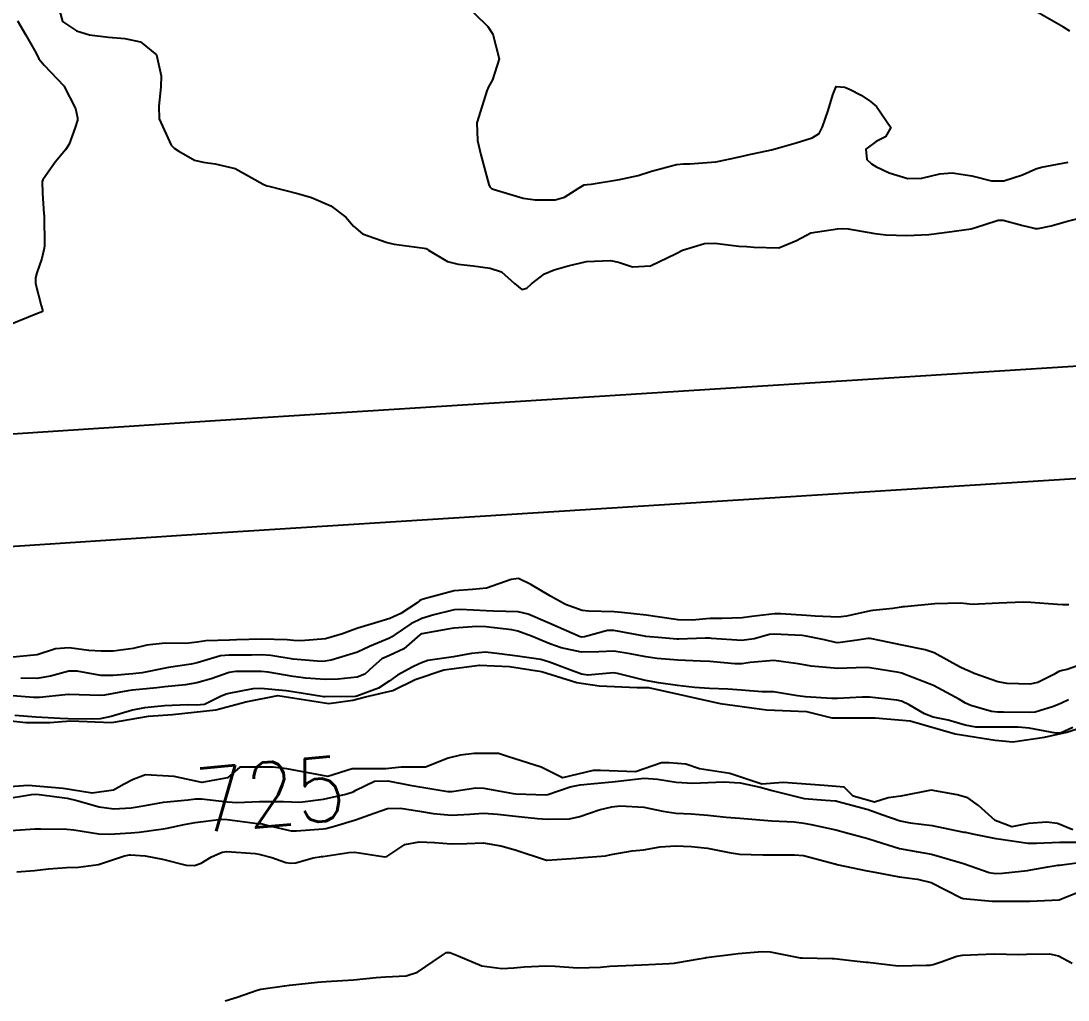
# Model space of a CAD drawing. Header units: metres. Extents: x 307586 to 320046, y 7427249 to 7434250.
# Drawn here: x 314920.5 to 314985.9, y 7432122.2 to 7432183.3 of the extents above; entities that cross this region are included whole.
import ezdxf
from ezdxf.enums import TextEntityAlignment as Align

# ---------------------------------------------------------------- set-up
doc = ezdxf.new("R2010")
doc.units = ezdxf.units.M
doc.header["$MEASUREMENT"] = 0
for name, color, linetype in [('Cotas', 45, 'Continuous'), ('Curvas de Nivel 1m', 11, 'Continuous'), ('Curvas de Nivel 5m', 15, 'Continuous'), ('Hidrografia', 140, 'Continuous'), ('Vias Primárias', 230, 'Continuous')]:
    doc.layers.add(name, color=color, linetype=linetype)
doc.styles.add('Style-STANDARD', font='STANDARD.shx')

msp = doc.modelspace()

# ---------------------------------------------------------------- linework, layer by layer
at = {"layer": 'Curvas de Nivel 1m', "flags": 128}
for points, elevation in [([(314922.804, 7432184.504), (314923.13, 7432183.279), (314924.004, 7432182.703), (314924.807, 7432182.456), (314925.999, 7432182.296), (314927.018, 7432182.215), (314927.995, 7432182.008), (314928.994, 7432181.21), (314929.281, 7432179.895), (314929.276, 7432179.207), (314929.148, 7432178.005), (314929.167, 7432177.208), (314929.917, 7432175.561), (314930.097, 7432175.378), (314930.402, 7432175.193), (314931.371, 7432174.641), (314931.906, 7432174.496), (314932.67, 7432174.398), (314933.903, 7432174.11), (314935.659, 7432173.132), (314935.891, 7432173.031), (314936.011, 7432173.008), (314937.885, 7432172.54), (314938.672, 7432172.301), (314939.873, 7432171.781), (314940.818, 7432171.066), (314941.301, 7432170.502), (314941.853, 7432170.027), (314943.397, 7432169.485), (314943.847, 7432169.399), (314945.715, 7432169.14), (314945.844, 7432169.113), (314945.909, 7432169.075), (314945.983, 7432169.008), (314947.16, 7432168.314), (314947.835, 7432168.143), (314948.775, 7432168.029), (314949.832, 7432167.889), (314950.535, 7432167.655), (314951.353, 7432166.937), (314951.817, 7432166.559), (314952.112, 7432166.634), (314952.414, 7432166.924), (314953.214, 7432167.531), (314953.832, 7432167.794), (314954.692, 7432168.043), (314955.837, 7432168.307), (314957.338, 7432168.367), (314957.837, 7432168.26), (314958.711, 7432167.974), (314959.835, 7432168.036), (314961.441, 7432168.816), (314961.845, 7432169.008), (314963.216, 7432169.429), (314963.85, 7432169.454), (314965.354, 7432169.268), (314965.848, 7432169.234), (314966.284, 7432169.2), (314967.847, 7432169.17), (314968.954, 7432169.626), (314969.857, 7432170.099), (314971.519, 7432170.354), (314971.86, 7432170.374), (314972.192, 7432170.354), (314973.857, 7432170.061), (314974.542, 7432169.977), (314975.856, 7432169.924), (314977.227, 7432170), (314977.858, 7432170.081), (314978.338, 7432170.135), (314979.86, 7432170.354), (314980.651, 7432170.592), (314981.556, 7432170.895), (314981.867, 7432170.881), (314983.096, 7432170.561), (314983.714, 7432170.404), (314983.861, 7432170.368), (314984.046, 7432170.363), (314984.863, 7432170.54), (314985.638, 7432170.76), (314985.867, 7432170.824), (314987.234, 7432171.148)], 728), ([(314948.029, 7432184.592), (314949.678, 7432182.963), (314950.006, 7432182.49), (314950.385, 7432180.954), (314949.97, 7432179.647), (314949.72, 7432179.207), (314949.629, 7432178.963), (314949.221, 7432177.697), (314949.006, 7432176.969), (314949.04, 7432175.855), (314949.245, 7432174.967), (314949.751, 7432173.104), (314949.82, 7432172.961), (314949.892, 7432172.89), (314950.021, 7432172.828), (314951.883, 7432172.252), (314952.643, 7432172.161), (314953.882, 7432172.158), (314954.467, 7432172.321), (314955.388, 7432172.895), (314955.691, 7432173.096), (314955.895, 7432173.117), (314956.141, 7432173.132), (314957.899, 7432173.43), (314959.079, 7432173.67), (314959.904, 7432173.952), (314961.457, 7432174.365), (314961.909, 7432174.399), (314962.304, 7432174.411), (314963.91, 7432174.535), (314964.133, 7432174.566), (314965.105, 7432174.778), (314965.758, 7432174.929), (314965.916, 7432174.965), (314967.388, 7432175.281), (314967.923, 7432175.417), (314968.944, 7432175.714), (314969.933, 7432176.031), (314970.363, 7432176.29), (314970.589, 7432176.714), (314970.94, 7432177.723), (314971.22, 7432178.707), (314971.438, 7432179.235), (314971.968, 7432179.186), (314972.314, 7432179.042), (314972.996, 7432178.684), (314973.567, 7432178.284), (314973.956, 7432177.975), (314974.845, 7432176.661), (314974.505, 7432176.093), (314973.93, 7432175.794), (314973.285, 7432175.317), (314973.347, 7432174.678), (314973.635, 7432174.397), (314973.909, 7432174.231), (314974.736, 7432173.83), (314975.901, 7432173.485), (314976.779, 7432173.514), (314977.904, 7432173.768), (314978.68, 7432173.838), (314979.903, 7432173.643), (314981.137, 7432173.351), (314981.901, 7432173.346), (314983.066, 7432173.724), (314983.908, 7432174.089), (314984.254, 7432174.202), (314985.913, 7432174.498)], 727), ([(314986.014, 7432182.685), (314985.62, 7432182.93), (314984.026, 7432183.848)], 727), ([(314920.315, 7432183.315), (314920.827, 7432182.481), (314921.479, 7432181.298), (314921.648, 7432180.963), (314921.976, 7432180.569), (314923.203, 7432179.278), (314923.942, 7432177.858), (314924.072, 7432177.269), (314924.066, 7432177.135), (314923.927, 7432176.678), (314923.553, 7432175.637), (314923.326, 7432175.276), (314922.68, 7432174.508), (314921.894, 7432173.398), (314921.859, 7432173.291), (314921.882, 7432172.568), (314921.97, 7432171.289), (314921.974, 7432171.177), (314922.01, 7432169.288), (314921.993, 7432169.136), (314921.831, 7432168.489), (314921.521, 7432167.591), (314921.441, 7432167.296), (314921.449, 7432166.935), (314921.796, 7432165.564), (314921.875, 7432165.289), (314921.89, 7432165.191), (314921.791, 7432165.14), (314921.564, 7432165.067), (314919.783, 7432164.327)], 729), ([(314985.95, 7432146.888), (314985.586, 7432146.88), (314985.222, 7432146.898), (314983.588, 7432147.023), (314983.103, 7432147.04), (314981.587, 7432146.996), (314979.901, 7432146.91), (314979.586, 7432146.936), (314979.201, 7432146.99), (314977.586, 7432146.95), (314975.692, 7432146.757), (314975.584, 7432146.748), (314975.493, 7432146.741), (314974.976, 7432146.656), (314973.716, 7432146.533), (314973.581, 7432146.512), (314972.078, 7432146.183), (314971.574, 7432146.123), (314970.114, 7432146.172), (314969.575, 7432146.22), (314967.988, 7432146.325), (314967.577, 7432146.32), (314966.174, 7432146.161), (314965.572, 7432146.075), (314964.325, 7432146.029), (314963.571, 7432146.023), (314962.438, 7432145.933), (314961.57, 7432145.943), (314960.27, 7432146.132), (314959.574, 7432146.229), (314958.026, 7432146.406), (314957.577, 7432146.454), (314955.963, 7432146.498), (314955.578, 7432146.533), (314954.535, 7432146.9), (314953.588, 7432147.415), (314952.36, 7432148.158), (314951.599, 7432148.523), (314951.135, 7432148.473), (314949.593, 7432147.933), (314948.723, 7432147.837), (314947.591, 7432147.764), (314945.871, 7432147.291), (314945.585, 7432147.218), (314945.444, 7432147.152), (314945.275, 7432147.013), (314944.252, 7432146.344), (314943.568, 7432146.024), (314942.81, 7432145.792), (314941.559, 7432145.425), (314941.282, 7432145.329), (314940.618, 7432145.064), (314939.55, 7432144.768), (314938.005, 7432144.639), (314937.549, 7432144.667), (314937.15, 7432144.707), (314935.549, 7432144.747), (314933.998, 7432144.696), (314933.548, 7432144.687), (314932.078, 7432144.634), (314931.547, 7432144.558), (314930.83, 7432144.465), (314929.546, 7432144.481), (314928.388, 7432144.368), (314927.542, 7432144.16), (314926.293, 7432143.991), (314925.54, 7432143.985), (314924.771, 7432144.027), (314923.542, 7432144.208), (314922.686, 7432144.134), (314921.538, 7432143.772), (314919.825, 7432143.605)], 728), ([(314987.542, 7432143.441), (314985.856, 7432142.845), (314985.535, 7432142.775), (314985.342, 7432142.725), (314985.029, 7432142.535), (314984.026, 7432142.044), (314983.524, 7432141.937), (314982.118, 7432141.97), (314981.525, 7432142.07), (314980.044, 7432142.592), (314979.705, 7432142.767), (314979.535, 7432142.833), (314979.137, 7432143.004), (314977.546, 7432143.886), (314976.999, 7432144.08), (314975.55, 7432144.356), (314974.154, 7432144.664), (314973.555, 7432144.785), (314973.44, 7432144.786), (314972.739, 7432144.678), (314971.714, 7432144.525), (314971.551, 7432144.515), (314971.395, 7432144.536), (314970.71, 7432144.703), (314969.556, 7432144.936), (314969.314, 7432144.965), (314967.558, 7432145.059), (314967.272, 7432145.03), (314966.304, 7432144.759), (314965.552, 7432144.652), (314963.65, 7432144.789), (314963.553, 7432144.801), (314963.261, 7432144.793), (314961.62, 7432144.741), (314961.552, 7432144.744), (314961.489, 7432144.748), (314960.572, 7432144.825), (314959.554, 7432144.905), (314959.475, 7432144.92), (314957.559, 7432145.274), (314957.15, 7432145.275), (314955.711, 7432144.888), (314955.553, 7432144.868), (314955.442, 7432144.891), (314953.565, 7432145.715), (314952.201, 7432146.296), (314951.576, 7432146.448), (314950.031, 7432146.498), (314949.576, 7432146.514), (314947.954, 7432146.599), (314947.577, 7432146.562), (314946.321, 7432146.25), (314945.568, 7432146.026), (314944.885, 7432145.695), (314943.906, 7432145.026), (314943.7, 7432144.88), (314943.551, 7432144.812), (314942.298, 7432144.29), (314941.542, 7432143.923), (314939.901, 7432143.439), (314939.536, 7432143.369), (314939.274, 7432143.344), (314937.537, 7432143.495), (314936.13, 7432143.712), (314935.539, 7432143.755), (314934.928, 7432143.747), (314933.539, 7432143.747), (314933.003, 7432143.69), (314931.534, 7432143.268), (314931.154, 7432143.176), (314929.747, 7432142.979), (314929.529, 7432142.938), (314928.098, 7432142.641), (314927.523, 7432142.571), (314926.287, 7432142.473), (314925.521, 7432142.48), (314924.052, 7432142.738), (314923.525, 7432142.735), (314922.38, 7432142.422), (314921.518, 7432142.294), (314920.519, 7432142.304)], 727), ([(314985.936, 7432140.95), (314985.506, 7432140.747), (314985.357, 7432140.679), (314985.007, 7432140.535), (314983.858, 7432140.188), (314983.499, 7432140.169), (314981.873, 7432140.192), (314981.499, 7432140.184), (314981.141, 7432140.217), (314979.848, 7432140.595), (314979.505, 7432140.752), (314979.143, 7432140.969), (314977.521, 7432141.841), (314975.585, 7432142.596), (314975.532, 7432142.61), (314975.35, 7432142.652), (314973.536, 7432142.953), (314973.246, 7432142.963), (314971.535, 7432142.907), (314969.875, 7432143.054), (314969.537, 7432143.108), (314969.055, 7432143.207), (314967.54, 7432143.41), (314966.066, 7432143.29), (314965.537, 7432143.21), (314965.101, 7432143.21), (314963.538, 7432143.341), (314962.97, 7432143.365), (314961.539, 7432143.433), (314960.255, 7432143.544), (314959.541, 7432143.635), (314958.568, 7432143.825), (314957.544, 7432143.983), (314956.625, 7432143.955), (314955.543, 7432143.926), (314954.255, 7432144.194), (314953.548, 7432144.444), (314952.404, 7432144.921), (314951.558, 7432145.242), (314951.175, 7432145.319), (314949.561, 7432145.508), (314948.99, 7432145.537), (314947.56, 7432145.425), (314947.178, 7432145.367), (314945.554, 7432145.08), (314945.504, 7432145.06), (314945.443, 7432145.011), (314944.433, 7432144.132), (314943.54, 7432143.731), (314943.058, 7432143.515), (314942.527, 7432143.04), (314942.014, 7432142.557), (314941.523, 7432142.367), (314940.342, 7432142.247), (314939.52, 7432142.229), (314938.315, 7432142.298), (314937.523, 7432142.406), (314935.969, 7432142.681), (314935.527, 7432142.724), (314933.945, 7432142.727), (314933.525, 7432142.653), (314932.407, 7432142.274), (314931.516, 7432142.014), (314930.799, 7432141.895), (314929.511, 7432141.763), (314929.013, 7432141.702), (314927.508, 7432141.559), (314927.211, 7432141.521), (314925.746, 7432141.246), (314925.503, 7432141.221), (314924.17, 7432141.263), (314923.503, 7432141.295), (314923.48, 7432141.294), (314923.305, 7432141.272), (314921.692, 7432141.097), (314921.501, 7432141.096), (314921.318, 7432141.11), (314919.502, 7432141.254)], 726), ([(314919.91, 7432132.808), (314921.407, 7432132.907), (314921.78, 7432132.914), (314923.407, 7432132.892), (314923.827, 7432132.845), (314925.403, 7432132.591), (314926.065, 7432132.578), (314927.405, 7432132.66), (314927.921, 7432132.699), (314929.408, 7432132.895), (314929.667, 7432132.938), (314930.725, 7432133.18), (314931.414, 7432133.31), (314933.065, 7432133.505), (314933.416, 7432133.492), (314935.302, 7432133.243), (314935.414, 7432133.239), (314935.517, 7432133.232), (314935.98, 7432133.121), (314937.408, 7432132.79), (314937.733, 7432132.772), (314939.41, 7432132.895), (314939.566, 7432132.922), (314940.108, 7432133.07), (314941.417, 7432133.458), (314942.582, 7432133.878), (314943.424, 7432134.164), (314944.242, 7432134.204), (314945.423, 7432134.004), (314946.281, 7432133.857), (314947.421, 7432133.767), (314948.56, 7432133.83), (314949.422, 7432133.879), (314950.288, 7432133.813), (314951.42, 7432133.686), (314952.786, 7432133.55), (314953.419, 7432133.503), (314954.786, 7432133.53), (314955.421, 7432133.673), (314956.645, 7432134.092), (314957.427, 7432134.285), (314957.94, 7432134.342), (314959.427, 7432134.257), (314960.602, 7432134), (314961.424, 7432133.884), (314962.376, 7432133.847), (314963.423, 7432133.755), (314964.57, 7432133.63), (314965.421, 7432133.568), (314966.16, 7432133.498), (314967.42, 7432133.413), (314968.808, 7432133.337), (314969.418, 7432133.254), (314969.878, 7432133.174), (314971.414, 7432132.833), (314972.013, 7432132.684), (314973.408, 7432132.309), (314973.934, 7432132.136), (314975.398, 7432131.677), (314976.553, 7432131.475), (314977.394, 7432131.334), (314979.178, 7432130.81), (314979.385, 7432130.745), (314979.8, 7432130.594), (314980.977, 7432130.175), (314981.378, 7432130.114), (314981.815, 7432130.13), (314983.381, 7432130.313), (314983.587, 7432130.341), (314984.65, 7432130.537), (314985.277, 7432130.638), (314985.385, 7432130.645), (314985.516, 7432130.659), (314987.397, 7432130.903)], 726), ([(314920.28, 7432130.214), (314921.373, 7432130.306), (314922.252, 7432130.404), (314923.375, 7432130.495), (314924.133, 7432130.505), (314925.377, 7432130.67), (314927.007, 7432131.226), (314927.321, 7432131.284), (314927.384, 7432131.288), (314928.3, 7432131.211), (314929.381, 7432131.014), (314930.842, 7432130.642), (314931.377, 7432130.616), (314931.783, 7432130.762), (314932.429, 7432131.16), (314933.096, 7432131.445), (314933.388, 7432131.484), (314935.15, 7432131.369), (314935.386, 7432131.331), (314936.205, 7432131.118), (314937.081, 7432130.805), (314937.379, 7432130.753), (314937.693, 7432130.784), (314938.773, 7432131.086), (314939.292, 7432131.173), (314939.385, 7432131.187), (314941.013, 7432131.432), (314941.389, 7432131.441), (314943.259, 7432131.157), (314943.385, 7432131.177), (314944.493, 7432131.922), (314945.399, 7432132.099), (314946.346, 7432132.048), (314947.398, 7432131.965), (314948.369, 7432131.999), (314949.399, 7432132.026), (314950.492, 7432131.848), (314951.393, 7432131.603), (314953.338, 7432130.956), (314953.384, 7432130.953), (314955.193, 7432131.084), (314955.386, 7432131.089), (314957.03, 7432131.223), (314957.39, 7432131.307), (314958.699, 7432131.542), (314959.394, 7432131.603), (314960.445, 7432131.776), (314961.398, 7432131.836), (314962.395, 7432131.803), (314963.397, 7432131.707), (314964.748, 7432131.421), (314965.391, 7432131.316), (314966.861, 7432131.277), (314967.391, 7432131.28), (314968.825, 7432131.292), (314969.391, 7432131.231), (314971.355, 7432130.719), (314971.383, 7432130.713), (314971.483, 7432130.689), (314973.379, 7432130.291), (314973.838, 7432130.206), (314975.376, 7432129.916), (314976.508, 7432129.767), (314977.372, 7432129.547), (314979.24, 7432128.601), (314979.362, 7432128.55), (314981.176, 7432128.388), (314981.361, 7432128.386), (314981.538, 7432128.391), (314983.361, 7432128.384), (314983.521, 7432128.389), (314985.362, 7432128.48), (314985.505, 7432128.528), (314987.375, 7432129.293)], 727), ([(314933.278, 7432122.181), (314934.025, 7432122.4), (314935.289, 7432122.839), (314935.521, 7432122.895), (314936.998, 7432123.104), (314937.293, 7432123.144), (314939.043, 7432123.335), (314939.296, 7432123.359), (314939.596, 7432123.375), (314941.297, 7432123.474), (314942.709, 7432123.626), (314943.299, 7432123.667), (314944.592, 7432123.725), (314945.302, 7432123.951), (314946.8, 7432124.988), (314947.103, 7432125.196), (314947.316, 7432125.197), (314947.842, 7432124.975), (314949.307, 7432124.36), (314950.56, 7432124.196), (314951.306, 7432124.224), (314951.945, 7432124.285), (314953.307, 7432124.365), (314953.879, 7432124.333), (314955.306, 7432124.233), (314956.719, 7432124.281), (314957.308, 7432124.33), (314957.805, 7432124.357), (314959.309, 7432124.417), (314961.002, 7432124.507), (314961.31, 7432124.531), (314961.552, 7432124.566), (314962.875, 7432124.794), (314963.244, 7432124.861), (314963.314, 7432124.87), (314965.001, 7432125.089), (314965.318, 7432125.118), (314966.817, 7432125.251), (314967.32, 7432125.23), (314969.176, 7432124.86), (314969.315, 7432124.845), (314971.189, 7432124.818), (314971.315, 7432124.809), (314972.563, 7432124.678), (314973.312, 7432124.594), (314973.401, 7432124.58), (314975.31, 7432124.36), (314977.075, 7432124.388), (314977.311, 7432124.404), (314977.497, 7432124.432), (314977.993, 7432124.613), (314978.968, 7432124.954), (314979.319, 7432125.017), (314980.808, 7432125.091), (314981.321, 7432125.099), (314982.808, 7432125.068), (314983.321, 7432125.075), (314984.743, 7432125.114), (314985.32, 7432124.984), (314986.172, 7432124.517)], 728)]:
    msp.add_lwpolyline(points, dxfattribs=dict(at, elevation=elevation))
at = {"layer": 'Curvas de Nivel 5m', "elevation": 725, "flags": 128}
for points in [[(314986.2, 7432139.226), (314985.487, 7432138.89), (314985.15, 7432138.869), (314983.489, 7432139.177), (314982.798, 7432139.249), (314981.49, 7432139.245), (314980.15, 7432139.251), (314979.491, 7432139.368), (314978.419, 7432139.686), (314977.495, 7432139.874), (314976.953, 7432140.084), (314975.989, 7432140.643), (314975.506, 7432140.863), (314975.224, 7432140.936), (314973.51, 7432141.128), (314973.055, 7432141.13), (314971.508, 7432141.033), (314971.173, 7432141.03), (314969.509, 7432141.138), (314969.021, 7432141.214), (314967.514, 7432141.448), (314966.8, 7432141.464), (314965.515, 7432141.548), (314964.675, 7432141.619), (314963.516, 7432141.663), (314962.592, 7432141.724), (314961.519, 7432141.857), (314960.339, 7432142.009), (314959.523, 7432142.153), (314957.788, 7432142.599), (314957.529, 7432142.63), (314955.919, 7432142.492), (314955.528, 7432142.551), (314954.634, 7432142.899), (314953.537, 7432143.311), (314952.987, 7432143.467), (314951.54, 7432143.671), (314950.413, 7432143.818), (314949.543, 7432143.926), (314948.656, 7432143.855), (314947.539, 7432143.63), (314945.942, 7432143.409), (314945.536, 7432143.273), (314945.356, 7432143.19), (314945.003, 7432143.015), (314944.054, 7432142.495), (314943.519, 7432142.111), (314942.866, 7432141.683), (314941.505, 7432141.176), (314941.394, 7432141.162), (314939.504, 7432141.137), (314939.446, 7432141.138), (314937.508, 7432141.462), (314937.094, 7432141.521), (314935.511, 7432141.658), (314935.006, 7432141.639), (314933.506, 7432141.348), (314933.35, 7432141.307), (314932.991, 7432141.155), (314932.005, 7432140.658), (314931.497, 7432140.613), (314930.963, 7432140.644), (314929.497, 7432140.578), (314928.254, 7432140.454), (314927.494, 7432140.308), (314926.167, 7432139.917), (314925.488, 7432139.766), (314924.998, 7432139.745), (314923.488, 7432139.779), (314922.974, 7432139.789), (314921.489, 7432139.876), (314920.151, 7432139.971)], [(314919.427, 7432134.758), (314921.183, 7432135.046), (314921.431, 7432135.065), (314921.664, 7432135.054), (314923.428, 7432134.809), (314924.026, 7432134.665), (314925.423, 7432134.268), (314926.336, 7432134.15), (314927.423, 7432134.21), (314928.28, 7432134.356), (314929.427, 7432134.561), (314930.973, 7432134.721), (314931.429, 7432134.773), (314931.814, 7432134.781), (314933.427, 7432134.582), (314934.023, 7432134.548), (314935.428, 7432134.616), (314936.937, 7432134.616), (314937.428, 7432134.582), (314937.945, 7432134.577), (314939.43, 7432134.75), (314940.825, 7432135.059), (314941.273, 7432135.215), (314941.437, 7432135.313), (314942.599, 7432135.885), (314943.446, 7432135.896), (314944.818, 7432135.64), (314945.441, 7432135.532), (314947.182, 7432135.239), (314947.437, 7432135.234), (314948.939, 7432135.466), (314949.44, 7432135.445), (314951.259, 7432135.109), (314951.435, 7432135.085), (314953.316, 7432135.029), (314953.435, 7432135.051), (314954.816, 7432135.523), (314955.444, 7432135.646), (314956.556, 7432135.763), (314957.448, 7432135.841), (314958.354, 7432135.946), (314959.451, 7432136.061), (314960.283, 7432135.995), (314961.448, 7432135.819), (314962.486, 7432135.761), (314963.448, 7432135.795), (314964.394, 7432135.836), (314965.448, 7432135.765), (314966.683, 7432135.512), (314967.441, 7432135.3), (314969.346, 7432134.809), (314969.434, 7432134.791), (314970.769, 7432134.7), (314971.399, 7432134.657), (314971.433, 7432134.653), (314971.482, 7432134.64), (314973.427, 7432134.107), (314974.294, 7432133.791), (314975.42, 7432133.399), (314976.064, 7432133.285), (314977.418, 7432133.106), (314979.292, 7432132.723), (314979.414, 7432132.705), (314979.512, 7432132.697), (314979.953, 7432132.592), (314981.409, 7432132.307), (314981.718, 7432132.257), (314983.405, 7432132.017), (314983.937, 7432132.013), (314985.406, 7432132.083), (314986.976, 7432132.076)]]:
    msp.add_lwpolyline(points, dxfattribs=at)
at = {"layer": 'Hidrografia'}
for points in [[(314918.944, 7432139.739), (314920.837, 7432139.54), (314922.331, 7432139.54), (314923.626, 7432139.639), (314926.217, 7432139.54), (314928.508, 7432139.938), (314930.003, 7432140.038), (314932.692, 7432140.336), (314934.585, 7432140.834), (314936.578, 7432141.232), (314939.766, 7432140.735), (314941.26, 7432140.934), (314942.057, 7432141.133), (314943.751, 7432141.531), (314945.146, 7432142.228), (314946.939, 7432142.826), (314949.156, 7432143.125), (314951.048, 7432143.025), (314953.041, 7432142.727), (314955.233, 7432142.03), (314956.627, 7432141.83), (314959.018, 7432141.731), (314959.716, 7432141.731), (314964.199, 7432140.735), (314967.088, 7432140.337), (314969.579, 7432140.237), (314971.173, 7432139.839), (314973.863, 7432139.839), (314976.054, 7432139.64), (314978.868, 7432138.834), (314981.359, 7432138.436), (314982.455, 7432138.336), (314984.447, 7432138.635), (314985.842, 7432138.934), (314986.739, 7432139.232)], [(314986.203, 7432132.849), (314985.253, 7432133.228), (314984.588, 7432133.323), (314983.448, 7432133.228), (314982.403, 7432133.038), (314981.358, 7432133.418), (314980.313, 7432134.368), (314979.648, 7432134.842), (314978.983, 7432135.032), (314977.369, 7432135.317), (314975.469, 7432134.937), (314974.683, 7432134.844), (314973.828, 7432134.559), (314972.498, 7432134.939), (314971.928, 7432135.509), (314970.693, 7432135.603), (314968.129, 7432135.793), (314966.799, 7432135.698), (314964.804, 7432136.363), (314962.904, 7432136.648), (314962.049, 7432136.933), (314961.004, 7432137.028), (314960.529, 7432137.028), (314958.914, 7432136.458), (314956.729, 7432136.553), (314956.254, 7432136.553), (314954.354, 7432136.078), (314953.024, 7432136.743), (314950.914, 7432137.41), (314950.344, 7432137.6), (314948.824, 7432137.6), (314947.969, 7432137.505), (314947.209, 7432137.315), (314945.784, 7432136.745), (314944.264, 7432136.745), (314943.314, 7432136.65), (314942.459, 7432136.65), (314941.224, 7432136.65), (314939.704, 7432136.176), (314937.139, 7432136.65), (314936.284, 7432136.745), (314935.429, 7432136.745), (314934.195, 7432136.745), (314933.434, 7432136.081), (314931.82, 7432135.796), (314930.11, 7432136.176), (314928.305, 7432136.271), (314927.545, 7432135.986), (314926.975, 7432135.701), (314926.31, 7432135.321), (314924.98, 7432135.131), (314923.175, 7432135.416), (314920.99, 7432135.606), (314919.565, 7432135.511)]]:
    msp.add_lwpolyline(points, dxfattribs=at)
at = {"layer": 'Vias Primárias'}
for points in [[(315207.079, 7432277.471), (315196.564, 7432263.83), (315187.054, 7432252.453), (315174.555, 7432238.981), (315158.62, 7432224.112), (315142.684, 7432210.598), (315136.977, 7432206.062), (315127.953, 7432199.927), (315117.721, 7432193.96), (315104.988, 7432186.974), (315086.062, 7432177.952), (315071.427, 7432172.312), (315061.109, 7432169.045), (315051.341, 7432166.889), (315044.903, 7432165.895), (315039.996, 7432165.458), (315035.212, 7432165.002), (315026.721, 7432164.421), (315003.65, 7432162.861), (314932.651, 7432158.371), (314884.248, 7432155.185), (314832.935, 7432151.829), (314813.991, 7432150.623)], [(315207.079, 7432277.471), (315196.564, 7432263.83), (315187.054, 7432252.453), (315174.555, 7432238.981), (315158.62, 7432224.112), (315142.684, 7432210.598), (315136.977, 7432206.062), (315127.953, 7432199.927), (315117.721, 7432193.96), (315104.988, 7432186.974), (315086.062, 7432177.952), (315071.427, 7432172.312), (315061.109, 7432169.045), (315051.341, 7432166.889), (315044.903, 7432165.895), (315039.996, 7432165.458), (315035.212, 7432165.002), (315026.721, 7432164.421), (315003.65, 7432162.861), (314932.651, 7432158.371), (314884.248, 7432155.185), (314832.935, 7432151.829), (314813.991, 7432150.623)], [(315202.024, 7432259.447), (315192.308, 7432247.824), (315179.515, 7432234.035), (315163.274, 7432218.88), (315147.127, 7432205.188), (315141.129, 7432200.42), (315131.689, 7432194.002), (315121.168, 7432187.867), (315108.181, 7432180.741), (315088.83, 7432171.517), (315073.744, 7432165.703), (315062.924, 7432162.277), (315052.63, 7432160.005), (315044.903, 7432158.812), (315040.725, 7432158.495), (315035.783, 7432158.025), (315027.193, 7432157.437), (315004.107, 7432155.876), (314933.102, 7432151.385), (314884.705, 7432148.2), (314833.386, 7432144.843), (314783.559, 7432141.672)], [(315202.024, 7432259.447), (315192.308, 7432247.824), (315179.515, 7432234.035), (315163.274, 7432218.88), (315147.127, 7432205.188), (315141.129, 7432200.42), (315131.689, 7432194.002), (315121.168, 7432187.867), (315108.181, 7432180.741), (315088.83, 7432171.517), (315073.744, 7432165.703), (315062.924, 7432162.277), (315052.63, 7432160.005), (315044.903, 7432158.812), (315040.725, 7432158.495), (315035.783, 7432158.025), (315027.193, 7432157.437), (315004.107, 7432155.876), (314933.102, 7432151.385), (314884.705, 7432148.2), (314833.386, 7432144.843), (314783.559, 7432141.672)]]:
    msp.add_lwpolyline(points, dxfattribs=at)

# ---------------------------------------------------------------- texts
at = {"layer": 'Cotas', "style": 'Style-STANDARD'}
msp.add_text('725', height=4, rotation=5.2596, dxfattribs=at).set_placement((314936.112, 7432135.075, 725), align=Align.MIDDLE_CENTER)

doc.saveas('drawing.dxf')
